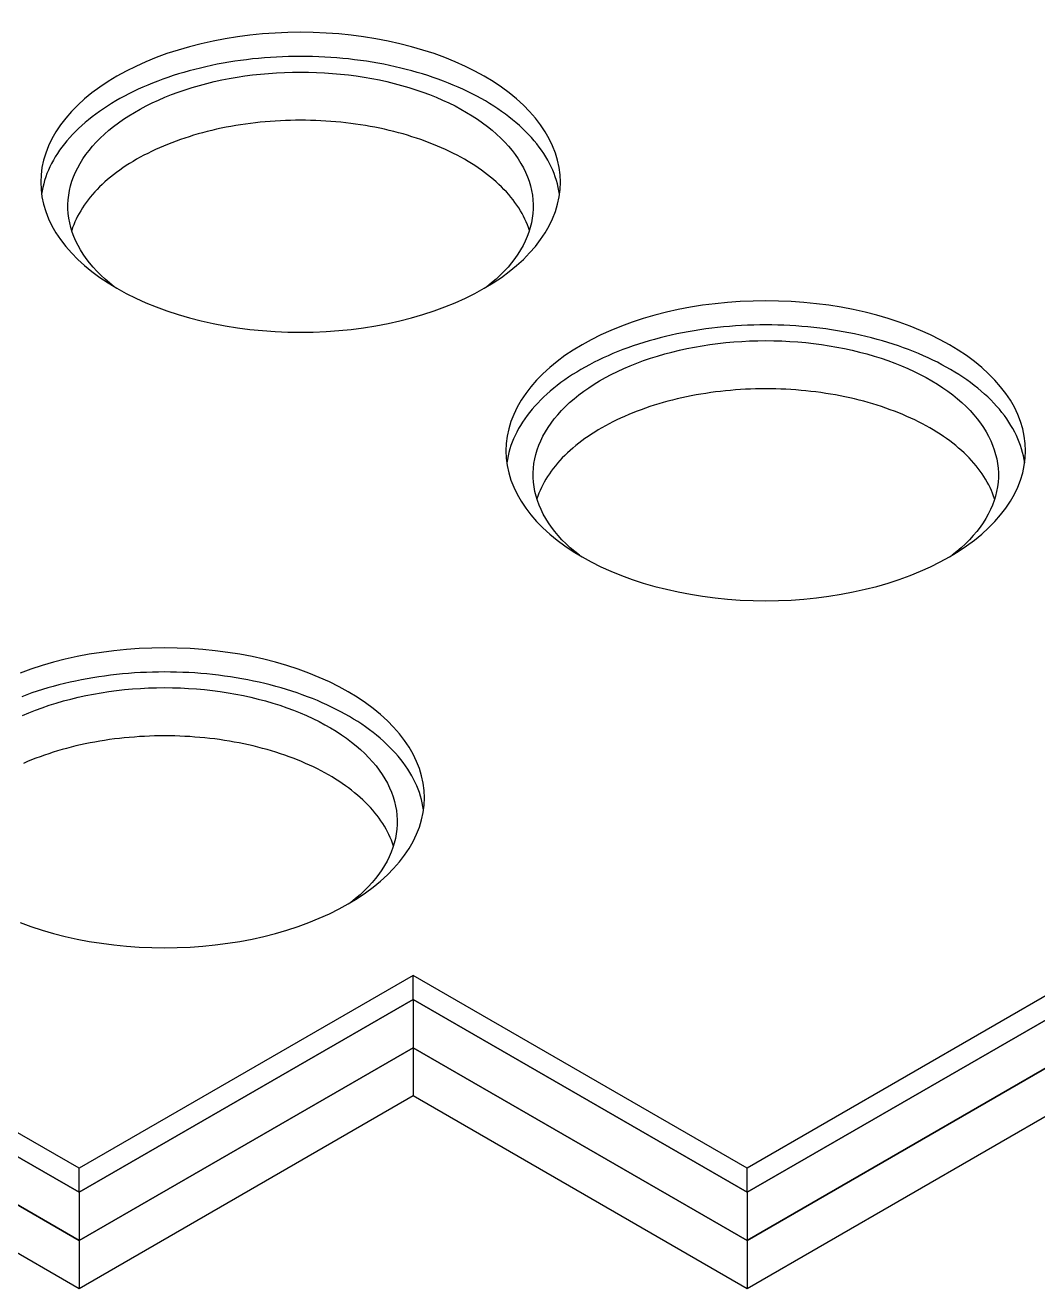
# Model space of a CAD drawing. Extents: x 1.5 to 17.7, y 2.4 to 12.
# Drawn here: x 9.492 to 11.635, y 2.351 to 5.026 of the extents above; entities that cross this region are included whole.
import ezdxf

# ---------------------------------------------------------------- set-up
doc = ezdxf.new("R2010")
doc.units = 0
doc.layers.get('0').update_dxf_attribs({"linetype": 'CONTINUOUS'})

# ---------------------------------------------------------------- blocks, each defined once
blk = doc.blocks.new('A$C44197991')
at = {"color": 0, "linetype": 'CONTINUOUS', "extrusion": (-2e-16, 0.816497, 0.57735)}
for p, q in [((11.7648, -5.6789), (3.6331, -0.984)), ((11.7648, -5.7299), (3.6331, -1.0351)), ((3.6331, -1.0351), (11.7648, -5.7299)), ((11.7648, -5.832), (3.6331, -1.1371)), ((3.6331, -1.1371), (11.7648, -5.832)), ((11.7648, -5.934), (3.6331, -1.2392)), ((19.8965, -1.8005), (13.179, -5.6789)), ((19.8965, -1.8516), (13.179, -5.7299)), ((13.179, -5.7299), (19.8965, -1.8516)), ((19.8965, -1.9536), (13.179, -5.832)), ((13.179, -5.832), (19.8965, -1.9536)), ((19.8965, -2.0557), (13.179, -5.934)), ((12.4719, -5.2706), (11.7648, -5.6789)), ((13.179, -5.6789), (12.4719, -5.2706)), ((12.4719, -5.3217), (12.4719, -5.2706)), ((12.4719, -5.3217), (11.7648, -5.7299)), ((11.7648, -5.7299), (12.4719, -5.3217)), ((13.179, -5.7299), (12.4719, -5.3217)), ((12.4719, -5.3217), (13.179, -5.7299)), ((12.4719, -5.3217), (12.4719, -5.4237)), ((12.4719, -5.4237), (11.7648, -5.832)), ((11.7648, -5.832), (12.4719, -5.4237)), ((13.179, -5.832), (12.4719, -5.4237)), ((12.4719, -5.4237), (12.4719, -5.5258)), ((12.4719, -5.4237), (13.179, -5.832)), ((12.4719, -5.5258), (11.7648, -5.934)), ((13.179, -5.934), (12.4719, -5.5258)), ((11.7648, -5.7299), (11.7648, -5.6789)), ((13.179, -5.7299), (13.179, -5.6789)), ((11.7648, -5.7299), (11.7648, -5.832)), ((13.179, -5.7299), (13.179, -5.832)), ((11.7648, -5.832), (11.7648, -5.934)), ((13.179, -5.832), (13.179, -5.934))]:
    blk.add_line(p, q, dxfattribs=at)
at = {"color": 0, "linetype": 'CONTINUOUS'}
for points in [[(12.6225, -3.8157, 0), (12.6411, -3.8044, 0), (12.6587, -3.7926, 0), (12.6753, -3.7803, 0), (12.6909, -3.7675, 0), (12.7053, -3.7544, 0), (12.7186, -3.7408, 0), (12.7308, -3.7269, 0), (12.7417, -3.7126, 0), (12.7514, -3.6981, 0), (12.7599, -3.6833, 0), (12.7671, -3.6683, 0), (12.773, -3.6531, 0), (12.7776, -3.6377, 0), (12.7809, -3.6222, 0), (12.7829, -3.6067, 0), (12.7836, -3.5911, 0), (12.7829, -3.5755, 0), (12.7809, -3.56, 0), (12.7776, -3.5445, 0), (12.773, -3.5292, 0), (12.7671, -3.514, 0), (12.7599, -3.4989, 0), (12.7514, -3.4841, 0), (12.7417, -3.4696, 0), (12.7308, -3.4554, 0), (12.7186, -3.4414, 0), (12.7053, -3.4279, 0), (12.6909, -3.4147, 0), (12.6753, -3.402, 0), (12.6587, -3.3897, 0), (12.6411, -3.3779, 0), (12.6225, -3.3666, 0), (12.6029, -3.3558, 0), (12.5825, -3.3457, 0), (12.5612, -3.3361, 0), (12.5391, -3.3271, 0), (12.5163, -3.3188, 0), (12.4928, -3.3111, 0), (12.4687, -3.3041, 0), (12.444, -3.2978, 0), (12.4189, -3.2921, 0), (12.3932, -3.2872, 0), (12.3672, -3.2831, 0), (12.3409, -3.2797, 0), (12.3143, -3.277, 0), (12.2875, -3.2751, 0), (12.2606, -3.274, 0), (12.2336, -3.2736, 0), (12.2066, -3.274, 0), (12.1797, -3.2751, 0), (12.1529, -3.277, 0), (12.1263, -3.2797, 0), (12.0999, -3.2831, 0), (12.0739, -3.2872, 0), (12.0483, -3.2921, 0), (12.0231, -3.2978, 0), (11.9984, -3.3041, 0), (11.9743, -3.3111, 0), (11.9508, -3.3188, 0), (11.928, -3.3271, 0), (11.9059, -3.3361, 0), (11.8847, -3.3457, 0), (11.8642, -3.3558, 0), (11.8447, -3.3666, 0), (11.826, -3.3779, 0), (11.8084, -3.3897, 0), (11.7918, -3.402, 0), (11.7763, -3.4147, 0), (11.7618, -3.4279, 0), (11.7485, -3.4414, 0), (11.7364, -3.4554, 0), (11.7254, -3.4696, 0), (11.7157, -3.4841, 0), (11.7073, -3.4989, 0), (11.7001, -3.514, 0), (11.6941, -3.5292, 0), (11.6895, -3.5445, 0), (11.6862, -3.56, 0), (11.6842, -3.5755, 0), (11.6836, -3.5911, 0), (11.6842, -3.6067, 0), (11.6862, -3.6222, 0), (11.6895, -3.6377, 0), (11.6941, -3.6531, 0), (11.7001, -3.6683, 0), (11.7073, -3.6833, 0), (11.7157, -3.6981, 0), (11.7254, -3.7126, 0), (11.7364, -3.7269, 0), (11.7485, -3.7408, 0), (11.7618, -3.7544, 0), (11.7763, -3.7675, 0), (11.7918, -3.7803, 0), (11.8084, -3.7926, 0), (11.826, -3.8044, 0), (11.8447, -3.8157, 0), (11.8642, -3.8264, 0), (11.8847, -3.8366, 0), (11.9059, -3.8462, 0), (11.928, -3.8551, 0), (11.9508, -3.8635, 0), (11.9743, -3.8712, 0), (11.9984, -3.8782, 0), (12.0231, -3.8845, 0), (12.0483, -3.8901, 0), (12.0739, -3.895, 0), (12.0999, -3.8991, 0), (12.1263, -3.9026, 0), (12.1529, -3.9052, 0), (12.1797, -3.9071, 0), (12.2066, -3.9083, 0), (12.2336, -3.9087, 0), (12.2606, -3.9083, 0), (12.2875, -3.9071, 0), (12.3143, -3.9052, 0), (12.3409, -3.9026, 0), (12.3672, -3.8991, 0), (12.3932, -3.895, 0), (12.4189, -3.8901, 0), (12.444, -3.8845, 0), (12.4687, -3.8782, 0), (12.4928, -3.8712, 0), (12.5163, -3.8635, 0), (12.5391, -3.8551, 0), (12.5612, -3.8462, 0), (12.5825, -3.8366, 0), (12.6029, -3.8264, 0), (12.6225, -3.8157, 0)], [(12.7818, -3.6166, 0), (12.7806, -3.6093, 0), (12.7791, -3.6019, 0), (12.7774, -3.5946, 0), (12.7753, -3.5873, 0), (12.7729, -3.58, 0), (12.7703, -3.5728, 0), (12.7674, -3.5656, 0), (12.7641, -3.5585, 0), (12.7606, -3.5513, 0), (12.7568, -3.5443, 0), (12.7527, -3.5373, 0), (12.7483, -3.5303, 0), (12.7437, -3.5234, 0), (12.7388, -3.5166, 0), (12.7336, -3.5099, 0), (12.7281, -3.5032, 0), (12.7224, -3.4966, 0), (12.7163, -3.49, 0), (12.7101, -3.4836, 0), (12.7036, -3.4772, 0), (12.6968, -3.4709, 0), (12.6897, -3.4647, 0), (12.6825, -3.4587, 0), (12.6749, -3.4527, 0), (12.6672, -3.4468, 0), (12.6592, -3.441, 0), (12.651, -3.4354, 0), (12.6425, -3.4298, 0), (12.6338, -3.4244, 0), (12.6249, -3.419, 0), (12.6158, -3.4138, 0), (12.6065, -3.4088, 0), (12.597, -3.4038, 0), (12.5873, -3.399, 0), (12.5774, -3.3943, 0), (12.5673, -3.3897, 0), (12.557, -3.3853, 0), (12.5466, -3.3811, 0), (12.536, -3.3769, 0), (12.5252, -3.3729, 0), (12.5143, -3.3691, 0), (12.5032, -3.3654, 0), (12.4919, -3.3618, 0), (12.4806, -3.3584, 0), (12.4691, -3.3552, 0), (12.4574, -3.3521, 0), (12.4457, -3.3492, 0), (12.4338, -3.3464, 0), (12.4218, -3.3438, 0), (12.4097, -3.3413, 0), (12.3975, -3.339, 0), (12.3853, -3.3369, 0), (12.3729, -3.335, 0), (12.3605, -3.3332, 0), (12.348, -3.3316, 0), (12.3354, -3.3301, 0), (12.3228, -3.3288, 0), (12.3102, -3.3277, 0), (12.2975, -3.3268, 0), (12.2847, -3.326, 0), (12.272, -3.3254, 0), (12.2592, -3.3249, 0), (12.2464, -3.3247, 0), (12.2336, -3.3246, 0), (12.2208, -3.3247, 0), (12.208, -3.3249, 0), (12.1952, -3.3254, 0), (12.1824, -3.326, 0), (12.1697, -3.3268, 0), (12.157, -3.3277, 0), (12.1443, -3.3288, 0), (12.1317, -3.3301, 0), (12.1191, -3.3316, 0), (12.1066, -3.3332, 0), (12.0942, -3.335, 0), (12.0819, -3.3369, 0), (12.0696, -3.339, 0), (12.0574, -3.3413, 0), (12.0453, -3.3438, 0), (12.0334, -3.3464, 0), (12.0215, -3.3492, 0), (12.0097, -3.3521, 0), (11.9981, -3.3552, 0), (11.9866, -3.3584, 0), (11.9752, -3.3618, 0), (11.964, -3.3654, 0), (11.9529, -3.3691, 0), (11.9419, -3.3729, 0), (11.9312, -3.3769, 0), (11.9205, -3.3811, 0), (11.9101, -3.3853, 0), (11.8998, -3.3897, 0), (11.8897, -3.3943, 0), (11.8798, -3.399, 0), (11.8701, -3.4038, 0), (11.8606, -3.4088, 0), (11.8513, -3.4138, 0), (11.8422, -3.419, 0), (11.8333, -3.4244, 0), (11.8246, -3.4298, 0), (11.8162, -3.4354, 0), (11.808, -3.441, 0), (11.8, -3.4468, 0), (11.7922, -3.4527, 0), (11.7847, -3.4587, 0), (11.7774, -3.4647, 0), (11.7704, -3.4709, 0), (11.7636, -3.4772, 0), (11.7571, -3.4836, 0), (11.7508, -3.49, 0), (11.7448, -3.4966, 0), (11.7391, -3.5032, 0), (11.7336, -3.5099, 0), (11.7284, -3.5166, 0), (11.7235, -3.5234, 0), (11.7188, -3.5303, 0), (11.7144, -3.5373, 0), (11.7103, -3.5443, 0), (11.7065, -3.5513, 0), (11.703, -3.5585, 0), (11.6998, -3.5656, 0), (11.6968, -3.5728, 0), (11.6942, -3.58, 0), (11.6918, -3.5873, 0), (11.6898, -3.5946, 0), (11.688, -3.6019, 0), (11.6865, -3.6093, 0), (11.6854, -3.6166, 0)], [(11.8391, -3.8124, 0), (11.8292, -3.8044, 0), (11.8197, -3.7963, 0), (11.8107, -3.7879, 0), (11.8022, -3.7794, 0), (11.7943, -3.7707, 0), (11.7868, -3.7618, 0), (11.7799, -3.7529, 0), (11.7736, -3.7437, 0), (11.7678, -3.7345, 0), (11.7625, -3.7252, 0), (11.7578, -3.7157, 0), (11.7537, -3.7062, 0), (11.7502, -3.6965, 0), (11.7472, -3.6869, 0), (11.7448, -3.6771, 0), (11.743, -3.6674, 0), (11.7418, -3.6576, 0), (11.7412, -3.6477, 0), (11.7411, -3.6379, 0), (11.7417, -3.6281, 0), (11.7428, -3.6183, 0), (11.7445, -3.6085, 0), (11.7468, -3.5987, 0), (11.7497, -3.5891, 0), (11.7532, -3.5794, 0), (11.7572, -3.5699, 0), (11.7619, -3.5604, 0), (11.767, -3.5511, 0), (11.7728, -3.5418, 0), (11.779, -3.5327, 0), (11.7859, -3.5236, 0), (11.7932, -3.5148, 0), (11.8011, -3.5061, 0), (11.8095, -3.4975, 0), (11.8184, -3.4891, 0), (11.8278, -3.481, 0), (11.8377, -3.473, 0), (11.8481, -3.4652, 0), (11.8589, -3.4576, 0), (11.8702, -3.4502, 0), (11.8819, -3.4431, 0), (11.8941, -3.4362, 0), (11.9066, -3.4295, 0), (11.9195, -3.4231, 0), (11.9328, -3.417, 0), (11.9465, -3.4111, 0), (11.9605, -3.4055, 0), (11.9748, -3.4002, 0), (11.9895, -3.3952, 0), (12.0044, -3.3905, 0), (12.0196, -3.386, 0), (12.035, -3.3819, 0), (12.0507, -3.3781, 0), (12.0667, -3.3746, 0), (12.0828, -3.3715, 0), (12.0991, -3.3686, 0), (12.1155, -3.3661, 0), (12.1321, -3.3639, 0), (12.1489, -3.362, 0), (12.1657, -3.3605, 0), (12.1826, -3.3593, 0), (12.1995, -3.3585, 0), (12.2165, -3.358, 0), (12.2336, -3.3578, 0), (12.2506, -3.358, 0), (12.2676, -3.3585, 0), (12.2846, -3.3593, 0), (12.3015, -3.3605, 0), (12.3183, -3.362, 0), (12.335, -3.3639, 0), (12.3516, -3.3661, 0), (12.3681, -3.3686, 0), (12.3844, -3.3715, 0), (12.4005, -3.3746, 0), (12.4164, -3.3781, 0), (12.4321, -3.3819, 0), (12.4476, -3.386, 0), (12.4628, -3.3905, 0), (12.4777, -3.3952, 0), (12.4923, -3.4002, 0), (12.5067, -3.4055, 0), (12.5207, -3.4111, 0), (12.5343, -3.417, 0), (12.5476, -3.4231, 0), (12.5606, -3.4295, 0), (12.5731, -3.4362, 0), (12.5852, -3.4431, 0), (12.5969, -3.4502, 0), (12.6082, -3.4576, 0), (12.619, -3.4652, 0), (12.6294, -3.473, 0), (12.6393, -3.481, 0), (12.6487, -3.4891, 0), (12.6576, -3.4975, 0), (12.666, -3.5061, 0), (12.6739, -3.5148, 0), (12.6813, -3.5237, 0), (12.6881, -3.5327, 0), (12.6944, -3.5418, 0), (12.7001, -3.5511, 0), (12.7053, -3.5604, 0), (12.7099, -3.5699, 0), (12.7139, -3.5794, 0), (12.7174, -3.5891, 0), (12.7203, -3.5987, 0), (12.7226, -3.6085, 0), (12.7243, -3.6183, 0), (12.7255, -3.6281, 0), (12.726, -3.6379, 0), (12.726, -3.6477, 0), (12.7253, -3.6576, 0), (12.7241, -3.6674, 0), (12.7223, -3.6771, 0), (12.7199, -3.6869, 0), (12.717, -3.6965, 0), (12.7134, -3.7062, 0), (12.7093, -3.7157, 0), (12.7046, -3.7252, 0), (12.6994, -3.7345, 0), (12.6936, -3.7437, 0), (12.6872, -3.7529, 0), (12.6803, -3.7618, 0), (12.6729, -3.7707, 0), (12.6649, -3.7794, 0), (12.6564, -3.7879, 0), (12.6475, -3.7963, 0), (12.638, -3.8044, 0), (12.628, -3.8124, 0)], [(12.7181, -3.6932, 0), (12.716, -3.6871, 0), (12.7138, -3.6811, 0), (12.7113, -3.6751, 0), (12.7086, -3.6691, 0), (12.7056, -3.6631, 0), (12.7025, -3.6572, 0), (12.6991, -3.6514, 0), (12.6955, -3.6456, 0), (12.6917, -3.6398, 0), (12.6876, -3.6341, 0), (12.6834, -3.6284, 0), (12.6789, -3.6228, 0), (12.6743, -3.6172, 0), (12.6694, -3.6117, 0), (12.6643, -3.6063, 0), (12.659, -3.601, 0), (12.6535, -3.5956, 0), (12.6478, -3.5904, 0), (12.6419, -3.5852, 0), (12.6359, -3.5802, 0), (12.6296, -3.5752, 0), (12.6231, -3.5702, 0), (12.6165, -3.5654, 0), (12.6097, -3.5606, 0), (12.6027, -3.556, 0), (12.5955, -3.5514, 0), (12.5882, -3.5469, 0), (12.5807, -3.5425, 0), (12.573, -3.5382, 0), (12.5652, -3.534, 0), (12.5572, -3.5299, 0), (12.549, -3.5259, 0), (12.5407, -3.5219, 0), (12.5323, -3.5181, 0), (12.5237, -3.5145, 0), (12.515, -3.5109, 0), (12.5062, -3.5074, 0), (12.4972, -3.504, 0), (12.4881, -3.5008, 0), (12.4789, -3.4976, 0), (12.4695, -3.4946, 0), (12.4601, -3.4917, 0), (12.4505, -3.4889, 0), (12.4409, -3.4863, 0), (12.4311, -3.4837, 0), (12.4213, -3.4813, 0), (12.4114, -3.479, 0), (12.4013, -3.4769, 0), (12.3912, -3.4748, 0), (12.3811, -3.4729, 0), (12.3708, -3.4711, 0), (12.3605, -3.4695, 0), (12.3501, -3.4679, 0), (12.3397, -3.4665, 0), (12.3293, -3.4653, 0), (12.3187, -3.4642, 0), (12.3082, -3.4632, 0), (12.2976, -3.4623, 0), (12.287, -3.4615, 0), (12.2763, -3.4609, 0), (12.2656, -3.4605, 0), (12.255, -3.4601, 0), (12.2443, -3.4599, 0), (12.2336, -3.4599, 0), (12.2229, -3.4599, 0), (12.2122, -3.4601, 0), (12.2015, -3.4605, 0), (12.1908, -3.4609, 0), (12.1802, -3.4615, 0), (12.1696, -3.4623, 0), (12.159, -3.4632, 0), (12.1484, -3.4642, 0), (12.1379, -3.4653, 0), (12.1274, -3.4665, 0), (12.117, -3.4679, 0), (12.1066, -3.4695, 0), (12.0963, -3.4711, 0), (12.0861, -3.4729, 0), (12.0759, -3.4748, 0), (12.0658, -3.4769, 0), (12.0558, -3.479, 0), (12.0459, -3.4813, 0), (12.036, -3.4837, 0), (12.0263, -3.4863, 0), (12.0166, -3.4889, 0), (12.0071, -3.4917, 0), (11.9976, -3.4946, 0), (11.9883, -3.4976, 0), (11.9791, -3.5008, 0), (11.97, -3.504, 0), (11.961, -3.5074, 0), (11.9521, -3.5109, 0), (11.9434, -3.5145, 0), (11.9348, -3.5181, 0), (11.9264, -3.5219, 0), (11.9181, -3.5259, 0), (11.91, -3.5299, 0), (11.902, -3.534, 0), (11.8942, -3.5382, 0), (11.8865, -3.5425, 0), (11.879, -3.5469, 0), (11.8716, -3.5514, 0), (11.8645, -3.556, 0), (11.8575, -3.5606, 0), (11.8507, -3.5654, 0), (11.844, -3.5702, 0), (11.8376, -3.5752, 0), (11.8313, -3.5802, 0), (11.8252, -3.5852, 0), (11.8193, -3.5904, 0), (11.8136, -3.5956, 0), (11.8082, -3.601, 0), (11.8029, -3.6063, 0), (11.7978, -3.6117, 0), (11.7929, -3.6172, 0), (11.7882, -3.6228, 0), (11.7838, -3.6284, 0), (11.7795, -3.6341, 0), (11.7755, -3.6398, 0), (11.7717, -3.6456, 0), (11.7681, -3.6514, 0), (11.7647, -3.6572, 0), (11.7615, -3.6631, 0), (11.7586, -3.6691, 0), (11.7559, -3.6751, 0), (11.7534, -3.6811, 0), (11.7511, -3.6871, 0), (11.7491, -3.6932, 0)], [(13.6074, -4.3843, 0), (13.626, -4.373, 0), (13.6436, -4.3612, 0), (13.6602, -4.3489, 0), (13.6758, -4.3362, 0), (13.6902, -4.323, 0), (13.7035, -4.3094, 0), (13.7157, -4.2955, 0), (13.7266, -4.2813, 0), (13.7363, -4.2667, 0), (13.7448, -4.2519, 0), (13.752, -4.2369, 0), (13.7579, -4.2217, 0), (13.7625, -4.2063, 0), (13.7658, -4.1909, 0), (13.7678, -4.1753, 0), (13.7685, -4.1597, 0), (13.7678, -4.1442, 0), (13.7658, -4.1286, 0), (13.7625, -4.1132, 0), (13.7579, -4.0978, 0), (13.752, -4.0826, 0), (13.7448, -4.0676, 0), (13.7363, -4.0528, 0), (13.7266, -4.0382, 0), (13.7157, -4.024, 0), (13.7035, -4.0101, 0), (13.6902, -3.9965, 0), (13.6758, -3.9833, 0), (13.6602, -3.9706, 0), (13.6436, -3.9583, 0), (13.626, -3.9465, 0), (13.6074, -3.9352, 0), (13.5878, -3.9245, 0), (13.5674, -3.9143, 0), (13.5461, -3.9047, 0), (13.524, -3.8957, 0), (13.5012, -3.8874, 0), (13.4777, -3.8797, 0), (13.4536, -3.8727, 0), (13.4289, -3.8664, 0), (13.4038, -3.8608, 0), (13.3781, -3.8559, 0), (13.3521, -3.8517, 0), (13.3258, -3.8483, 0), (13.2992, -3.8456, 0), (13.2724, -3.8437, 0), (13.2455, -3.8426, 0), (13.2185, -3.8422, 0), (13.1915, -3.8426, 0), (13.1646, -3.8437, 0), (13.1378, -3.8456, 0), (13.1112, -3.8483, 0), (13.0848, -3.8517, 0), (13.0588, -3.8559, 0), (13.0332, -3.8608, 0), (13.008, -3.8664, 0), (12.9833, -3.8727, 0), (12.9592, -3.8797, 0), (12.9357, -3.8874, 0), (12.9129, -3.8957, 0), (12.8908, -3.9047, 0), (12.8696, -3.9143, 0), (12.8491, -3.9245, 0), (12.8296, -3.9352, 0), (12.8109, -3.9465, 0), (12.7933, -3.9583, 0), (12.7767, -3.9706, 0), (12.7612, -3.9833, 0), (12.7467, -3.9965, 0), (12.7334, -4.0101, 0), (12.7213, -4.024, 0), (12.7103, -4.0382, 0), (12.7006, -4.0528, 0), (12.6922, -4.0676, 0), (12.685, -4.0826, 0), (12.679, -4.0978, 0), (12.6744, -4.1132, 0), (12.6711, -4.1286, 0), (12.6691, -4.1442, 0), (12.6685, -4.1597, 0), (12.6691, -4.1753, 0), (12.6711, -4.1909, 0), (12.6744, -4.2063, 0), (12.679, -4.2217, 0), (12.685, -4.2369, 0), (12.6922, -4.2519, 0), (12.7006, -4.2667, 0), (12.7103, -4.2813, 0), (12.7213, -4.2955, 0), (12.7334, -4.3094, 0), (12.7467, -4.323, 0), (12.7612, -4.3362, 0), (12.7767, -4.3489, 0), (12.7933, -4.3612, 0), (12.8109, -4.373, 0), (12.8296, -4.3843, 0), (12.8491, -4.395, 0), (12.8696, -4.4052, 0), (12.8908, -4.4148, 0), (12.9129, -4.4238, 0), (12.9357, -4.4321, 0), (12.9592, -4.4398, 0), (12.9833, -4.4468, 0), (13.008, -4.4531, 0), (13.0332, -4.4587, 0), (13.0588, -4.4636, 0), (13.0848, -4.4678, 0), (13.1112, -4.4712, 0), (13.1378, -4.4738, 0), (13.1646, -4.4758, 0), (13.1915, -4.4769, 0), (13.2185, -4.4773, 0), (13.2455, -4.4769, 0), (13.2724, -4.4758, 0), (13.2992, -4.4738, 0), (13.3258, -4.4712, 0), (13.3521, -4.4678, 0), (13.3781, -4.4636, 0), (13.4038, -4.4587, 0), (13.4289, -4.4531, 0), (13.4536, -4.4468, 0), (13.4777, -4.4398, 0), (13.5012, -4.4321, 0), (13.524, -4.4238, 0), (13.5461, -4.4148, 0), (13.5674, -4.4052, 0), (13.5878, -4.395, 0), (13.6074, -4.3843, 0)], [(13.7667, -4.1853, 0), (13.7655, -4.1779, 0), (13.764, -4.1706, 0), (13.7623, -4.1632, 0), (13.7602, -4.1559, 0), (13.7578, -4.1487, 0), (13.7552, -4.1414, 0), (13.7523, -4.1342, 0), (13.749, -4.1271, 0), (13.7455, -4.12, 0), (13.7417, -4.1129, 0), (13.7376, -4.1059, 0), (13.7332, -4.099, 0), (13.7286, -4.0921, 0), (13.7237, -4.0852, 0), (13.7185, -4.0785, 0), (13.713, -4.0718, 0), (13.7073, -4.0652, 0), (13.7012, -4.0587, 0), (13.695, -4.0522, 0), (13.6885, -4.0458, 0), (13.6817, -4.0396, 0), (13.6746, -4.0334, 0), (13.6674, -4.0273, 0), (13.6598, -4.0213, 0), (13.6521, -4.0154, 0), (13.6441, -4.0097, 0), (13.6359, -4.004, 0), (13.6274, -3.9984, 0), (13.6187, -3.993, 0), (13.6098, -3.9877, 0), (13.6007, -3.9825, 0), (13.5914, -3.9774, 0), (13.5819, -3.9724, 0), (13.5722, -3.9676, 0), (13.5623, -3.9629, 0), (13.5522, -3.9584, 0), (13.5419, -3.954, 0), (13.5315, -3.9497, 0), (13.5209, -3.9455, 0), (13.5101, -3.9415, 0), (13.4992, -3.9377, 0), (13.4881, -3.934, 0), (13.4768, -3.9304, 0), (13.4655, -3.9271, 0), (13.454, -3.9238, 0), (13.4423, -3.9207, 0), (13.4306, -3.9178, 0), (13.4187, -3.915, 0), (13.4067, -3.9124, 0), (13.3946, -3.91, 0), (13.3824, -3.9077, 0), (13.3702, -3.9055, 0), (13.3578, -3.9036, 0), (13.3454, -3.9018, 0), (13.3329, -3.9002, 0), (13.3203, -3.8987, 0), (13.3077, -3.8975, 0), (13.2951, -3.8963, 0), (13.2824, -3.8954, 0), (13.2696, -3.8946, 0), (13.2569, -3.894, 0), (13.2441, -3.8936, 0), (13.2313, -3.8933, 0), (13.2185, -3.8932, 0), (13.2057, -3.8933, 0), (13.1929, -3.8936, 0), (13.1801, -3.894, 0), (13.1673, -3.8946, 0), (13.1546, -3.8954, 0), (13.1419, -3.8963, 0), (13.1292, -3.8975, 0), (13.1166, -3.8987, 0), (13.104, -3.9002, 0), (13.0915, -3.9018, 0), (13.0791, -3.9036, 0), (13.0668, -3.9055, 0), (13.0545, -3.9077, 0), (13.0423, -3.91, 0), (13.0302, -3.9124, 0), (13.0183, -3.915, 0), (13.0064, -3.9178, 0), (12.9946, -3.9207, 0), (12.983, -3.9238, 0), (12.9715, -3.9271, 0), (12.9601, -3.9304, 0), (12.9489, -3.934, 0), (12.9378, -3.9377, 0), (12.9268, -3.9415, 0), (12.9161, -3.9455, 0), (12.9054, -3.9497, 0), (12.895, -3.954, 0), (12.8847, -3.9584, 0), (12.8746, -3.9629, 0), (12.8647, -3.9676, 0), (12.855, -3.9724, 0), (12.8455, -3.9774, 0), (12.8362, -3.9825, 0), (12.8271, -3.9877, 0), (12.8182, -3.993, 0), (12.8095, -3.9984, 0), (12.8011, -4.004, 0), (12.7929, -4.0097, 0), (12.7849, -4.0154, 0), (12.7771, -4.0213, 0), (12.7696, -4.0273, 0), (12.7623, -4.0334, 0), (12.7553, -4.0396, 0), (12.7485, -4.0458, 0), (12.742, -4.0522, 0), (12.7357, -4.0587, 0), (12.7297, -4.0652, 0), (12.724, -4.0718, 0), (12.7185, -4.0785, 0), (12.7133, -4.0852, 0), (12.7084, -4.0921, 0), (12.7037, -4.099, 0), (12.6993, -4.1059, 0), (12.6952, -4.1129, 0), (12.6914, -4.12, 0), (12.6879, -4.1271, 0), (12.6847, -4.1342, 0), (12.6817, -4.1414, 0), (12.6791, -4.1487, 0), (12.6767, -4.1559, 0), (12.6747, -4.1632, 0), (12.6729, -4.1706, 0), (12.6714, -4.1779, 0), (12.6703, -4.1853, 0)], [(12.824, -4.381, 0), (12.8141, -4.3731, 0), (12.8046, -4.3649, 0), (12.7956, -4.3565, 0), (12.7871, -4.348, 0), (12.7792, -4.3393, 0), (12.7717, -4.3305, 0), (12.7648, -4.3215, 0), (12.7585, -4.3124, 0), (12.7527, -4.3031, 0), (12.7474, -4.2938, 0), (12.7427, -4.2843, 0), (12.7386, -4.2748, 0), (12.7351, -4.2652, 0), (12.7321, -4.2555, 0), (12.7297, -4.2458, 0), (12.7279, -4.236, 0), (12.7267, -4.2262, 0), (12.7261, -4.2164, 0), (12.726, -4.2065, 0), (12.7266, -4.1967, 0), (12.7277, -4.1869, 0), (12.7294, -4.1771, 0), (12.7317, -4.1674, 0), (12.7346, -4.1577, 0), (12.7381, -4.1481, 0), (12.7421, -4.1385, 0), (12.7468, -4.1291, 0), (12.7519, -4.1197, 0), (12.7577, -4.1104, 0), (12.7639, -4.1013, 0), (12.7708, -4.0923, 0), (12.7781, -4.0834, 0), (12.786, -4.0747, 0), (12.7944, -4.0662, 0), (12.8033, -4.0578, 0), (12.8127, -4.0496, 0), (12.8226, -4.0416, 0), (12.833, -4.0338, 0), (12.8438, -4.0262, 0), (12.8551, -4.0188, 0), (12.8668, -4.0117, 0), (12.8789, -4.0048, 0), (12.8915, -3.9981, 0), (12.9044, -3.9918, 0), (12.9177, -3.9856, 0), (12.9314, -3.9797, 0), (12.9454, -3.9741, 0), (12.9597, -3.9688, 0), (12.9743, -3.9638, 0), (12.9893, -3.9591, 0), (13.0045, -3.9547, 0), (13.0199, -3.9506, 0), (13.0356, -3.9468, 0), (13.0516, -3.9433, 0), (13.0677, -3.9401, 0), (13.084, -3.9372, 0), (13.1004, -3.9347, 0), (13.117, -3.9325, 0), (13.1338, -3.9307, 0), (13.1506, -3.9291, 0), (13.1675, -3.928, 0), (13.1844, -3.9271, 0), (13.2014, -3.9266, 0), (13.2185, -3.9264, 0), (13.2355, -3.9266, 0), (13.2525, -3.9271, 0), (13.2695, -3.928, 0), (13.2864, -3.9291, 0), (13.3032, -3.9307, 0), (13.3199, -3.9325, 0), (13.3365, -3.9347, 0), (13.353, -3.9372, 0), (13.3693, -3.9401, 0), (13.3854, -3.9433, 0), (13.4013, -3.9468, 0), (13.417, -3.9506, 0), (13.4325, -3.9547, 0), (13.4477, -3.9591, 0), (13.4626, -3.9638, 0), (13.4772, -3.9688, 0), (13.4916, -3.9741, 0), (13.5056, -3.9797, 0), (13.5192, -3.9856, 0), (13.5325, -3.9918, 0), (13.5455, -3.9981, 0), (13.558, -4.0048, 0), (13.5701, -4.0117, 0), (13.5818, -4.0188, 0), (13.5931, -4.0262, 0), (13.6039, -4.0338, 0), (13.6143, -4.0416, 0), (13.6242, -4.0496, 0), (13.6336, -4.0578, 0), (13.6425, -4.0662, 0), (13.6509, -4.0747, 0), (13.6588, -4.0834, 0), (13.6662, -4.0923, 0), (13.673, -4.1013, 0), (13.6793, -4.1104, 0), (13.685, -4.1197, 0), (13.6902, -4.1291, 0), (13.6948, -4.1385, 0), (13.6988, -4.1481, 0), (13.7023, -4.1577, 0), (13.7052, -4.1674, 0), (13.7075, -4.1771, 0), (13.7092, -4.1869, 0), (13.7104, -4.1967, 0), (13.7109, -4.2065, 0), (13.7109, -4.2164, 0), (13.7102, -4.2262, 0), (13.709, -4.236, 0), (13.7072, -4.2458, 0), (13.7048, -4.2555, 0), (13.7019, -4.2652, 0), (13.6983, -4.2748, 0), (13.6942, -4.2843, 0), (13.6895, -4.2938, 0), (13.6843, -4.3031, 0), (13.6785, -4.3124, 0), (13.6721, -4.3215, 0), (13.6652, -4.3305, 0), (13.6578, -4.3393, 0), (13.6498, -4.348, 0), (13.6413, -4.3565, 0), (13.6324, -4.3649, 0), (13.6229, -4.3731, 0), (13.6129, -4.381, 0)], [(13.703, -4.2618, 0), (13.7009, -4.2557, 0), (13.6987, -4.2497, 0), (13.6962, -4.2437, 0), (13.6935, -4.2377, 0), (13.6905, -4.2318, 0), (13.6874, -4.2259, 0), (13.684, -4.22, 0), (13.6804, -4.2142, 0), (13.6766, -4.2084, 0), (13.6725, -4.2027, 0), (13.6683, -4.197, 0), (13.6638, -4.1914, 0), (13.6592, -4.1859, 0), (13.6543, -4.1804, 0), (13.6492, -4.1749, 0), (13.6439, -4.1696, 0), (13.6384, -4.1643, 0), (13.6327, -4.159, 0), (13.6268, -4.1539, 0), (13.6208, -4.1488, 0), (13.6145, -4.1438, 0), (13.608, -4.1389, 0), (13.6014, -4.134, 0), (13.5946, -4.1293, 0), (13.5876, -4.1246, 0), (13.5804, -4.12, 0), (13.5731, -4.1155, 0), (13.5656, -4.1111, 0), (13.5579, -4.1068, 0), (13.5501, -4.1026, 0), (13.5421, -4.0985, 0), (13.5339, -4.0945, 0), (13.5256, -4.0906, 0), (13.5172, -4.0868, 0), (13.5086, -4.0831, 0), (13.4999, -4.0795, 0), (13.4911, -4.076, 0), (13.4821, -4.0727, 0), (13.473, -4.0694, 0), (13.4638, -4.0663, 0), (13.4544, -4.0633, 0), (13.445, -4.0604, 0), (13.4354, -4.0576, 0), (13.4258, -4.0549, 0), (13.416, -4.0524, 0), (13.4062, -4.05, 0), (13.3963, -4.0477, 0), (13.3862, -4.0455, 0), (13.3761, -4.0435, 0), (13.366, -4.0415, 0), (13.3557, -4.0398, 0), (13.3454, -4.0381, 0), (13.335, -4.0366, 0), (13.3246, -4.0352, 0), (13.3142, -4.0339, 0), (13.3036, -4.0328, 0), (13.2931, -4.0318, 0), (13.2825, -4.0309, 0), (13.2719, -4.0302, 0), (13.2612, -4.0296, 0), (13.2505, -4.0291, 0), (13.2399, -4.0288, 0), (13.2292, -4.0286, 0), (13.2185, -4.0285, 0), (13.2078, -4.0286, 0), (13.1971, -4.0288, 0), (13.1864, -4.0291, 0), (13.1757, -4.0296, 0), (13.1651, -4.0302, 0), (13.1545, -4.0309, 0), (13.1439, -4.0318, 0), (13.1333, -4.0328, 0), (13.1228, -4.0339, 0), (13.1123, -4.0352, 0), (13.1019, -4.0366, 0), (13.0915, -4.0381, 0), (13.0812, -4.0398, 0), (13.071, -4.0415, 0), (13.0608, -4.0435, 0), (13.0507, -4.0455, 0), (13.0407, -4.0477, 0), (13.0308, -4.05, 0), (13.0209, -4.0524, 0), (13.0112, -4.0549, 0), (13.0015, -4.0576, 0), (12.9919, -4.0604, 0), (12.9825, -4.0633, 0), (12.9732, -4.0663, 0), (12.9639, -4.0694, 0), (12.9549, -4.0727, 0), (12.9459, -4.076, 0), (12.937, -4.0795, 0), (12.9283, -4.0831, 0), (12.9197, -4.0868, 0), (12.9113, -4.0906, 0), (12.903, -4.0945, 0), (12.8949, -4.0985, 0), (12.8869, -4.1026, 0), (12.8791, -4.1068, 0), (12.8714, -4.1111, 0), (12.8639, -4.1155, 0), (12.8565, -4.12, 0), (12.8494, -4.1246, 0), (12.8424, -4.1293, 0), (12.8355, -4.134, 0), (12.8289, -4.1389, 0), (12.8225, -4.1438, 0), (12.8162, -4.1488, 0), (12.8101, -4.1539, 0), (12.8042, -4.159, 0), (12.7985, -4.1643, 0), (12.7931, -4.1696, 0), (12.7878, -4.1749, 0), (12.7827, -4.1804, 0), (12.7778, -4.1859, 0), (12.7731, -4.1914, 0), (12.7687, -4.197, 0), (12.7644, -4.2027, 0), (12.7604, -4.2084, 0), (12.7566, -4.2142, 0), (12.7529, -4.22, 0), (12.7496, -4.2259, 0), (12.7464, -4.2318, 0), (12.7435, -4.2377, 0), (12.7408, -4.2437, 0), (12.7383, -4.2497, 0), (12.736, -4.2557, 0), (12.734, -4.2618, 0)], [(12.3346, -5.1191, 0), (12.3532, -5.1078, 0), (12.3708, -5.096, 0), (12.3874, -5.0838, 0), (12.403, -5.071, 0), (12.4174, -5.0578, 0), (12.4307, -5.0443, 0), (12.4429, -5.0304, 0), (12.4538, -5.0161, 0), (12.4635, -5.0016, 0), (12.472, -4.9868, 0), (12.4792, -4.9718, 0), (12.4851, -4.9565, 0), (12.4897, -4.9412, 0), (12.493, -4.9257, 0), (12.495, -4.9102, 0), (12.4957, -4.8946, 0), (12.495, -4.879, 0), (12.493, -4.8635, 0), (12.4897, -4.848, 0), (12.4851, -4.8327, 0), (12.4792, -4.8174, 0), (12.472, -4.8024, 0), (12.4635, -4.7876, 0), (12.4538, -4.7731, 0), (12.4429, -4.7588, 0), (12.4307, -4.7449, 0), (12.4174, -4.7313, 0), (12.403, -4.7182, 0), (12.3874, -4.7054, 0), (12.3708, -4.6932, 0), (12.3532, -4.6814, 0), (12.3346, -4.6701, 0), (12.315, -4.6593, 0), (12.2946, -4.6491, 0), (12.2733, -4.6395, 0), (12.2512, -4.6306, 0), (12.2284, -4.6222, 0), (12.2049, -4.6146, 0), (12.1808, -4.6075, 0), (12.1562, -4.6012, 0), (12.131, -4.5956, 0), (12.1053, -4.5907, 0), (12.0793, -4.5866, 0), (12.053, -4.5831, 0), (12.0264, -4.5805, 0), (11.9996, -4.5786, 0), (11.9727, -4.5774, 0), (11.9457, -4.577, 0), (11.9187, -4.5774, 0), (11.8918, -4.5786, 0), (11.865, -4.5805, 0), (11.8384, -4.5831, 0), (11.812, -4.5866, 0), (11.786, -4.5907, 0), (11.7604, -4.5956, 0), (11.7352, -4.6012, 0), (11.7105, -4.6075, 0), (11.6864, -4.6146, 0), (11.6629, -4.6222, 0), (11.6401, -4.6306, 0)], [(11.6401, -5.1586, 0), (11.6629, -5.167, 0), (11.6864, -5.1746, 0), (11.7105, -5.1817, 0), (11.7352, -5.188, 0), (11.7604, -5.1936, 0), (11.786, -5.1985, 0), (11.812, -5.2026, 0), (11.8384, -5.206, 0), (11.865, -5.2087, 0), (11.8918, -5.2106, 0), (11.9187, -5.2118, 0), (11.9457, -5.2121, 0), (11.9727, -5.2118, 0), (11.9996, -5.2106, 0), (12.0264, -5.2087, 0), (12.053, -5.206, 0), (12.0793, -5.2026, 0), (12.1053, -5.1985, 0), (12.131, -5.1936, 0), (12.1562, -5.188, 0), (12.1808, -5.1817, 0), (12.2049, -5.1746, 0), (12.2284, -5.167, 0), (12.2512, -5.1586, 0), (12.2733, -5.1497, 0), (12.2946, -5.1401, 0), (12.315, -5.1299, 0), (12.3346, -5.1191, 0)], [(12.4939, -4.9201, 0), (12.4927, -4.9127, 0), (12.4912, -4.9054, 0), (12.4895, -4.8981, 0), (12.4874, -4.8908, 0), (12.4851, -4.8835, 0), (12.4824, -4.8763, 0), (12.4795, -4.8691, 0), (12.4762, -4.8619, 0), (12.4727, -4.8548, 0), (12.4689, -4.8478, 0), (12.4648, -4.8407, 0), (12.4604, -4.8338, 0), (12.4558, -4.8269, 0), (12.4509, -4.8201, 0), (12.4457, -4.8133, 0), (12.4402, -4.8066, 0), (12.4345, -4.8, 0), (12.4285, -4.7935, 0), (12.4222, -4.787, 0), (12.4157, -4.7807, 0), (12.4089, -4.7744, 0), (12.4019, -4.7682, 0), (12.3946, -4.7622, 0), (12.3871, -4.7562, 0), (12.3793, -4.7503, 0), (12.3713, -4.7445, 0), (12.3631, -4.7388, 0), (12.3546, -4.7333, 0), (12.3459, -4.7278, 0), (12.3371, -4.7225, 0), (12.3279, -4.7173, 0), (12.3186, -4.7122, 0), (12.3091, -4.7073, 0), (12.2994, -4.7025, 0), (12.2895, -4.6978, 0), (12.2794, -4.6932, 0), (12.2692, -4.6888, 0), (12.2587, -4.6845, 0), (12.2481, -4.6804, 0), (12.2373, -4.6764, 0), (12.2264, -4.6726, 0), (12.2153, -4.6688, 0), (12.204, -4.6653, 0), (12.1927, -4.6619, 0), (12.1812, -4.6587, 0), (12.1695, -4.6556, 0), (12.1578, -4.6526, 0), (12.1459, -4.6499, 0), (12.1339, -4.6473, 0), (12.1218, -4.6448, 0), (12.1096, -4.6425, 0), (12.0974, -4.6404, 0), (12.085, -4.6384, 0), (12.0726, -4.6367, 0), (12.0601, -4.635, 0), (12.0475, -4.6336, 0), (12.0349, -4.6323, 0), (12.0223, -4.6312, 0), (12.0096, -4.6302, 0), (11.9968, -4.6295, 0), (11.9841, -4.6289, 0), (11.9713, -4.6284, 0), (11.9585, -4.6282, 0), (11.9457, -4.6281, 0), (11.9329, -4.6282, 0), (11.9201, -4.6284, 0), (11.9073, -4.6289, 0), (11.8945, -4.6295, 0), (11.8818, -4.6302, 0), (11.8691, -4.6312, 0), (11.8564, -4.6323, 0), (11.8438, -4.6336, 0), (11.8313, -4.635, 0), (11.8188, -4.6367, 0), (11.8063, -4.6384, 0), (11.794, -4.6404, 0), (11.7817, -4.6425, 0), (11.7695, -4.6448, 0), (11.7574, -4.6473, 0), (11.7455, -4.6499, 0), (11.7336, -4.6526, 0), (11.7218, -4.6556, 0), (11.7102, -4.6587, 0), (11.6987, -4.6619, 0), (11.6873, -4.6653, 0), (11.6761, -4.6688, 0), (11.665, -4.6726, 0), (11.654, -4.6764, 0), (11.6433, -4.6804, 0)], [(11.6449, -4.7205, 0), (11.6586, -4.7146, 0), (11.6726, -4.709, 0), (11.6869, -4.7037, 0), (11.7016, -4.6987, 0), (11.7165, -4.694, 0), (11.7317, -4.6895, 0), (11.7472, -4.6854, 0), (11.7629, -4.6816, 0), (11.7788, -4.6781, 0), (11.7949, -4.6749, 0), (11.8112, -4.6721, 0), (11.8276, -4.6696, 0), (11.8442, -4.6674, 0), (11.861, -4.6655, 0), (11.8778, -4.664, 0), (11.8947, -4.6628, 0), (11.9117, -4.662, 0), (11.9287, -4.6615, 0), (11.9457, -4.6613, 0), (11.9627, -4.6615, 0), (11.9797, -4.662, 0), (11.9967, -4.6628, 0), (12.0136, -4.664, 0), (12.0304, -4.6655, 0), (12.0471, -4.6674, 0), (12.0637, -4.6696, 0), (12.0802, -4.6721, 0), (12.0965, -4.6749, 0), (12.1126, -4.6781, 0), (12.1285, -4.6816, 0), (12.1442, -4.6854, 0), (12.1597, -4.6895, 0), (12.1749, -4.694, 0), (12.1898, -4.6987, 0), (12.2044, -4.7037, 0), (12.2188, -4.709, 0), (12.2328, -4.7146, 0), (12.2464, -4.7205, 0), (12.2597, -4.7266, 0), (12.2727, -4.733, 0), (12.2852, -4.7397, 0), (12.2973, -4.7466, 0), (12.309, -4.7537, 0), (12.3203, -4.7611, 0), (12.3311, -4.7686, 0), (12.3415, -4.7764, 0), (12.3514, -4.7844, 0), (12.3608, -4.7926, 0), (12.3697, -4.801, 0), (12.3781, -4.8096, 0), (12.386, -4.8183, 0), (12.3934, -4.8271, 0), (12.4002, -4.8361, 0), (12.4065, -4.8453, 0), (12.4122, -4.8545, 0), (12.4174, -4.8639, 0), (12.422, -4.8734, 0), (12.4261, -4.8829, 0), (12.4295, -4.8925, 0), (12.4324, -4.9022, 0), (12.4347, -4.912, 0), (12.4364, -4.9217, 0), (12.4376, -4.9315, 0), (12.4381, -4.9414, 0), (12.4381, -4.9512, 0), (12.4375, -4.961, 0), (12.4362, -4.9708, 0), (12.4344, -4.9806, 0), (12.4321, -4.9904, 0), (12.4291, -5, 0), (12.4255, -5.0096, 0), (12.4214, -5.0192, 0), (12.4167, -5.0286, 0), (12.4115, -5.038, 0), (12.4057, -5.0472, 0), (12.3993, -5.0563, 0), (12.3924, -5.0653, 0), (12.385, -5.0742, 0), (12.377, -5.0829, 0), (12.3685, -5.0914, 0), (12.3596, -5.0997, 0), (12.3501, -5.1079, 0), (12.3401, -5.1159, 0)], [(12.4302, -4.9967, 0), (12.4281, -4.9906, 0), (12.4259, -4.9846, 0), (12.4234, -4.9786, 0), (12.4207, -4.9726, 0), (12.4177, -4.9666, 0), (12.4146, -4.9607, 0), (12.4112, -4.9549, 0), (12.4076, -4.9491, 0), (12.4038, -4.9433, 0), (12.3997, -4.9376, 0), (12.3955, -4.9319, 0), (12.391, -4.9263, 0), (12.3864, -4.9207, 0), (12.3815, -4.9152, 0), (12.3764, -4.9098, 0), (12.3711, -4.9044, 0), (12.3656, -4.8991, 0), (12.3599, -4.8939, 0), (12.354, -4.8887, 0), (12.348, -4.8837, 0), (12.3417, -4.8786, 0), (12.3352, -4.8737, 0), (12.3286, -4.8689, 0), (12.3218, -4.8641, 0), (12.3148, -4.8594, 0), (12.3076, -4.8548, 0), (12.3003, -4.8504, 0), (12.2928, -4.846, 0), (12.2851, -4.8416, 0), (12.2773, -4.8374, 0), (12.2693, -4.8333, 0), (12.2611, -4.8293, 0), (12.2528, -4.8254, 0), (12.2444, -4.8216, 0), (12.2358, -4.8179, 0), (12.2271, -4.8144, 0), (12.2183, -4.8109, 0), (12.2093, -4.8075, 0), (12.2002, -4.8043, 0), (12.191, -4.8011, 0), (12.1816, -4.7981, 0), (12.1722, -4.7952, 0), (12.1626, -4.7924, 0), (12.153, -4.7898, 0), (12.1432, -4.7872, 0), (12.1334, -4.7848, 0), (12.1235, -4.7825, 0), (12.1134, -4.7804, 0), (12.1033, -4.7783, 0), (12.0932, -4.7764, 0), (12.0829, -4.7746, 0), (12.0726, -4.7729, 0), (12.0623, -4.7714, 0), (12.0518, -4.77, 0), (12.0414, -4.7688, 0), (12.0308, -4.7676, 0), (12.0203, -4.7666, 0), (12.0097, -4.7658, 0), (11.9991, -4.765, 0), (11.9884, -4.7644, 0), (11.9778, -4.764, 0), (11.9671, -4.7636, 0), (11.9564, -4.7634, 0), (11.9457, -4.7633, 0), (11.935, -4.7634, 0), (11.9243, -4.7636, 0), (11.9136, -4.764, 0), (11.9029, -4.7644, 0), (11.8923, -4.765, 0), (11.8817, -4.7658, 0), (11.8711, -4.7666, 0), (11.8605, -4.7676, 0), (11.85, -4.7688, 0), (11.8395, -4.77, 0), (11.8291, -4.7714, 0), (11.8187, -4.7729, 0), (11.8084, -4.7746, 0), (11.7982, -4.7764, 0), (11.788, -4.7783, 0), (11.7779, -4.7804, 0), (11.7679, -4.7825, 0), (11.758, -4.7848, 0), (11.7481, -4.7872, 0), (11.7384, -4.7898, 0), (11.7287, -4.7924, 0), (11.7192, -4.7952, 0), (11.7097, -4.7981, 0), (11.7004, -4.8011, 0), (11.6912, -4.8043, 0), (11.6821, -4.8075, 0), (11.6731, -4.8109, 0), (11.6642, -4.8144, 0), (11.6555, -4.8179, 0), (11.6469, -4.8216, 0)]]:
    blk.add_polyline3d(points, dxfattribs=at)

msp = doc.modelspace()

# ---------------------------------------------------------------- block references
msp.add_blockref('A$C44197991', (-2.1591, 8.285))

doc.saveas('drawing.dxf')
